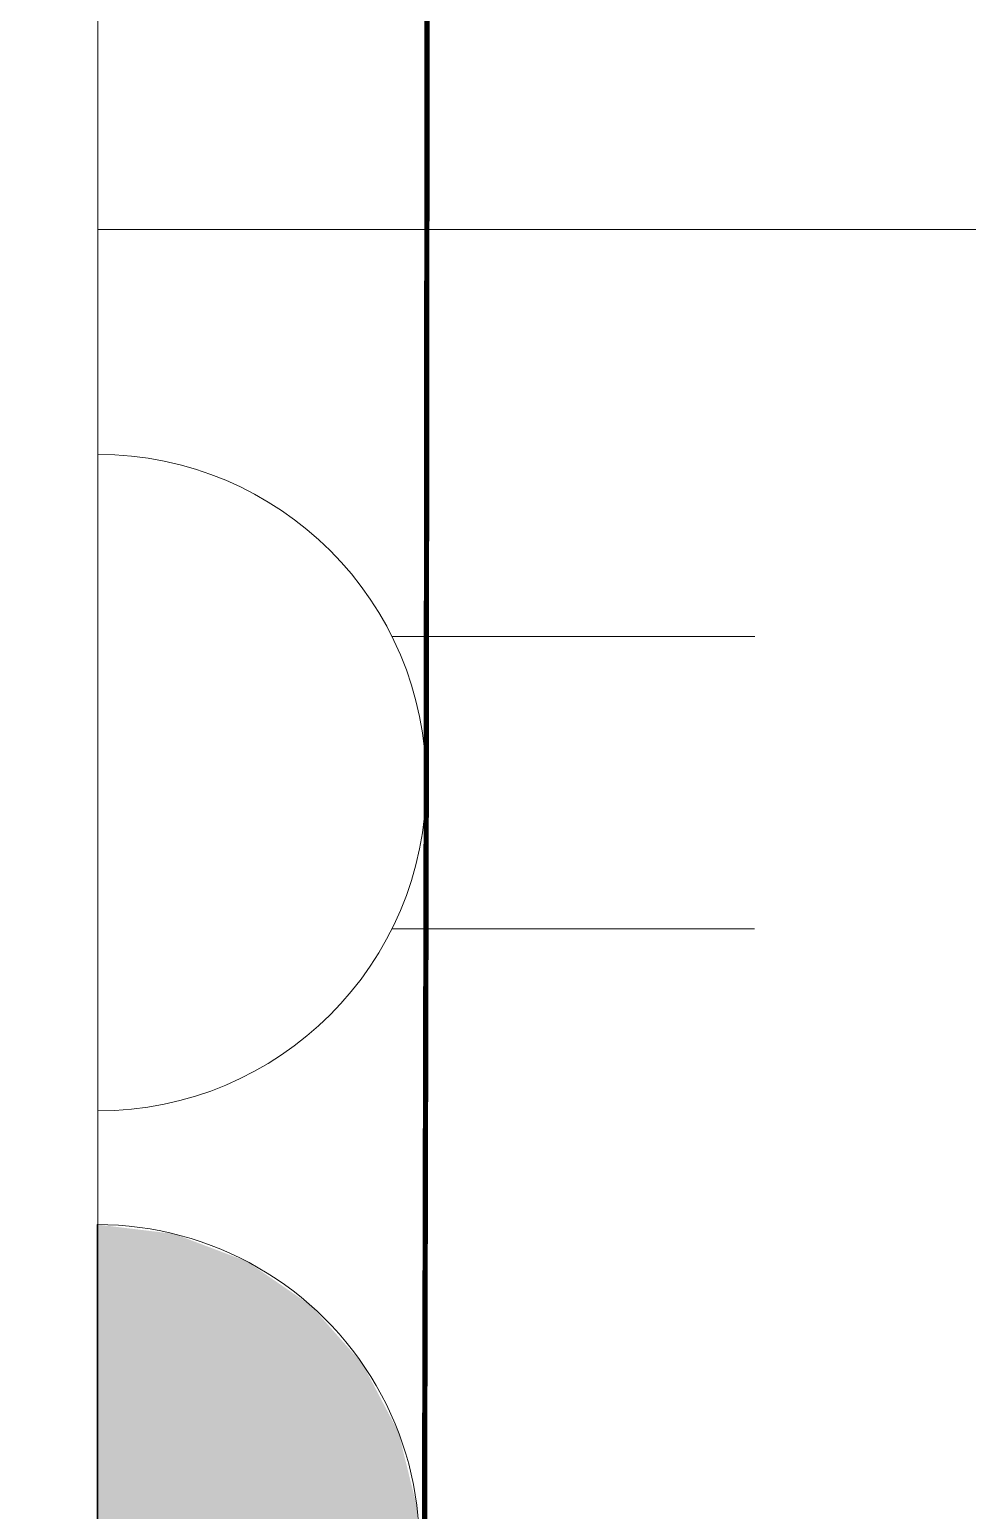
# Model space of a CAD drawing. Header units: metres. Extents: x 75097 to 220695, y -1557923 to -1361206.
# Drawn here: x 167993 to 168527, y -1453922 to -1453079 of the extents above; entities that cross this region are included whole.
import ezdxf

# ---------------------------------------------------------------- set-up
doc = ezdxf.new("R2010")
doc.units = ezdxf.units.M
doc.layers.get('0').update_dxf_attribs({"lineweight": 0})
for name, color, linetype, lineweight in [('A-100 - Copy$0$Medical Equipment and Furniture', 8, 'Continuous', 0), ('A-100 - Copy$0$NEW Wall', 8, 'Continuous', 5), ('A-100 - Copy$0$Walls', 8, 'Continuous', 0)]:
    doc.layers.add(name, color=color, linetype=linetype, lineweight=lineweight)
doc.layers.add('E-POWR', color=7, linetype='Continuous', lineweight=9, true_color=0x4e7e3e)
doc.layers.add('E-PW', color=7, linetype='Continuous', lineweight=9, true_color=0x4e7e3e)

# ---------------------------------------------------------------- blocks, each defined once
blk = doc.blocks.new('GI-041_dwg_E-SKT2-3902840-GI-041')
at = {"layer": 'E-POWR'}
blk.add_line((0.1982, -0.00002), (-0.1982, -0.00002), dxfattribs=at)
at = {"layer": 'E-PW'}
for p, q in [((-0.08788, 0.17652), (-0.08788, 0.39435)), ((0.08779, 0.17657), (0.08779, 0.3944)), ((-0.14657, -0.00004), (0.14657, -0.00004))]:
    blk.add_line(p, q, dxfattribs=at)
blk.add_arc((0, 0), 0.19719, 0.0142, 180.0142, dxfattribs=at)
blk = doc.blocks.new('GI-041_dwg_UPS-E-SKT1-3902843-GI-041')
at = {"layer": 'E-POWR'}
blk.add_hatch(color=256, dxfattribs=at).paths.add_polyline_path([(-0.19872, -0.00047), (0.19872, -0.00047), (0.19295, 0.04709), (0.17596, 0.09188), (0.14875, 0.13131), (0.11289, 0.16308), (0.07047, 0.18534), (0.02395, 0.19681), (-0.02395, 0.19681), (-0.07047, 0.18534), (-0.11289, 0.16308), (-0.14875, 0.13131), (-0.17596, 0.09188), (-0.19295, 0.04709)], flags=0)
for p, q in [((0, 0.19825), (0, 0.397)), ((-0.19872, -0.00047), (0.19872, -0.00047)), ((-0.14732, -0.00047), (0.14732, -0.00047))]:
    blk.add_line(p, q, dxfattribs=at)
blk.add_arc((0, -0.00047), 0.19872, 360, 180, dxfattribs=at)
blk = doc.blocks.new('*X118')
for p, q in [((13, 1), (13, 1)), ((13, 1), (13, 1)), ((13, 1), (13, 1)), ((13, 1), (13, 1)), ((13, 1), (13, 1)), ((13, 1), (13, 1)), ((13, 1), (13, 1)), ((13, 1), (13, 1)), ((13, 1), (13, 1)), ((13, 1), (13, 1)), ((13, 1), (13, 1)), ((13, 1), (13, 1)), ((13, 1), (13, 1)), ((13, 1), (13, 1)), ((13, 1), (13, 1)), ((13, 1), (14, 1)), ((13, 1), (14, 1)), ((13, 1), (14, 1)), ((13, 1), (13, 1)), ((13, 1), (13, 1)), ((13, 1), (13, 1)), ((13, 1), (13, 1)), ((13, 1), (13, 1)), ((13, 1), (13, 1)), ((13, 1), (13, 1)), ((13, 1), (13, 1)), ((13, 1), (13, 1)), ((13, 1), (13, 1)), ((13, 1), (13, 1)), ((13, 1), (13, 1)), ((13, 1), (13, 1)), ((13, 1), (13, 1)), ((13, 1), (13, 1)), ((13, 1), (13, 1)), ((13, 1), (13, 1)), ((13, 1), (13, 1)), ((13, 1), (13, 1)), ((13, 1), (13, 1)), ((13, 1), (13, 1)), ((13, 1), (13, 1)), ((13, 1), (13, 1)), ((13, 1), (13, 1)), ((13, 1), (13, 1)), ((13, 1), (13, 1)), ((13, 1), (13, 1)), ((13, 1), (13, 1)), ((13, 1), (13, 1)), ((13, 1), (13, 1)), ((13, 1), (13, 1)), ((13, 1), (13, 1)), ((13, 1), (13, 1)), ((13, 1), (13, 1)), ((13, 1), (13, 1)), ((13, 1), (13, 1)), ((13, 1), (13, 1)), ((13, 1), (13, 1)), ((13, 1), (13, 1)), ((13, 1), (13, 1)), ((13, 1), (13, 1)), ((13, 1), (13, 1)), ((13, 1), (13, 1)), ((13, 1), (13, 1)), ((13, 1), (13, 1)), ((13, 1), (13, 1)), ((13, 1), (13, 1)), ((13, 1), (13, 1)), ((13, 1), (13, 1)), ((13, 1), (13, 1)), ((13, 1), (13, 1)), ((13, 1), (13, 1)), ((13, 1), (13, 1)), ((13, 1), (13, 1)), ((13, 1), (13, 1)), ((13, 1), (13, 1)), ((13, 1), (13, 1)), ((13, 1), (13, 1)), ((13, 1), (13, 1)), ((13, 1), (13, 1)), ((13, 1), (13, 1)), ((13, 1), (13, 1)), ((13, 1), (13, 1)), ((13, 1), (13, 1)), ((13, 1), (13, 1)), ((13, 1), (13, 1)), ((13, 1), (13, 1)), ((13, 1), (13, 1)), ((13, 1), (13, 1)), ((13, 1), (13, 1)), ((13, 1), (13, 1)), ((13, 1), (13, 1)), ((13, 1), (13, 1)), ((13, 1), (13, 1)), ((13, 1), (13, 1)), ((13, 1), (13, 1)), ((13, 1), (13, 1)), ((13, 1), (13, 1)), ((13, 1), (13, 1)), ((13, 1), (13, 1)), ((13, 1), (13, 1)), ((13, 1), (13, 1)), ((13, 1), (13, 1)), ((13, 1), (13, 1)), ((13, 1), (13, 1)), ((13, 1), (13, 1)), ((13, 1), (13, 1)), ((13, 1), (13, 1)), ((13, 1), (13, 1)), ((13, 1), (13, 1)), ((13, 1), (13, 1)), ((13, 1), (13, 1)), ((13, 1), (13, 1)), ((13, 1), (13, 1)), ((13, 1), (13, 1)), ((13, 1), (13, 1)), ((13, 1), (13, 1)), ((13, 1), (13, 1)), ((13, 1), (13, 1)), ((13, 1), (13, 1)), ((13, 1), (13, 1)), ((13, 1), (13, 1)), ((13, 1), (13, 1)), ((13, 1), (13, 1)), ((13, 1), (13, 1)), ((13, 1), (14, 1)), ((13, 0), (13, 0)), ((13, 0), (13, 0)), ((13, 0), (13, 0)), ((13, 0), (13, 0)), ((13, 0), (13, 0)), ((13, 0), (13, 0)), ((13, 0), (13, 0)), ((13, 0), (13, 0)), ((13, 0), (13, 0)), ((13, 0), (13, 0)), ((13, 0), (13, 0)), ((13, 0), (13, 0)), ((13, 0), (13, 0)), ((13, 0), (13, 0)), ((13, 0), (13, 0)), ((13, 0), (13, 0)), ((13, 0), (13, 0)), ((13, 0), (13, 0)), ((13, 0), (13, 0)), ((13, 0), (13, 0)), ((13, 0), (13, 0)), ((13, 0), (13, 0)), ((13, 0), (13, 0)), ((13, 0), (13, 0)), ((13, 0), (13, 0)), ((13, 0), (13, 0)), ((13, 0), (13, 0)), ((13, 0), (13, 0)), ((13, 0), (13, 0)), ((13, 0), (13, 0)), ((13, 0), (13, 0)), ((13, 0), (13, 0)), ((13, 0), (13, 0)), ((13, 0), (13, 0)), ((13, 0), (13, 0)), ((13, 0), (13, 0)), ((13, 0), (13, 0)), ((13, 0), (13, 0)), ((13, 0), (13, 0)), ((13, 0), (13, 0)), ((13, 0), (13, 0)), ((13, 0), (13, 0)), ((13, 0), (13, 0)), ((13, 0), (13, 0)), ((13, 0), (13, 0)), ((13, 0), (13, 0)), ((13, 0), (13, 0)), ((13, 0), (13, 0)), ((13, 0), (14, 0)), ((13, 0), (14, 0)), ((13, 0), (13, 0)), ((13, 0), (14, 0)), ((14, 1), (14, 1)), ((14, 1), (14, 1)), ((14, 1), (14, 1)), ((14, 1), (14, 1)), ((14, 1), (14, 1)), ((14, 1), (14, 1)), ((14, 1), (14, 1)), ((14, 1), (14, 1)), ((14, 1), (14, 1)), ((14, 1), (14, 1)), ((14, 1), (14, 1)), ((14, 1), (14, 1)), ((14, 1), (14, 1)), ((14, 1), (14, 1)), ((14, 1), (14, 1)), ((14, 1), (14, 1)), ((14, 1), (14, 1)), ((14, 1), (14, 1)), ((14, 1), (14, 1)), ((14, 1), (14, 1)), ((14, 1), (14, 1)), ((14, 1), (14, 1)), ((14, 1), (14, 1)), ((14, 1), (14, 1)), ((14, 1), (14, 1)), ((14, 1), (14, 1)), ((14, 1), (14, 1)), ((14, 1), (14, 1)), ((14, 1), (14, 1)), ((14, 1), (14, 1)), ((14, 1), (14, 1)), ((14, 1), (14, 1)), ((14, 1), (14, 1)), ((14, 1), (14, 1)), ((14, 1), (14, 1)), ((14, 1), (14, 1)), ((14, 1), (14, 1)), ((14, 1), (14, 1)), ((14, 1), (14, 1)), ((14, 1), (14, 1)), ((14, 1), (14, 1)), ((14, 1), (14, 1)), ((14, 1), (14, 1)), ((14, 1), (14, 1)), ((14, 1), (14, 1)), ((14, 1), (14, 1)), ((14, 1), (14, 1)), ((14, 1), (14, 1)), ((14, 1), (14, 1)), ((14, 1), (14, 1)), ((14, 1), (14, 1)), ((14, 1), (14, 1)), ((14, 1), (14, 1)), ((14, 1), (14, 1)), ((14, 1), (14, 1)), ((14, 1), (14, 1)), ((14, 1), (14, 1)), ((14, 1), (14, 1)), ((14, 1), (14, 1)), ((14, 1), (14, 1)), ((14, 1), (14, 1)), ((14, 1), (14, 1)), ((14, 1), (14, 1)), ((14, 1), (14, 1)), ((14, 1), (14, 1)), ((14, 1), (14, 1)), ((14, 1), (14, 1)), ((14, 1), (14, 1)), ((14, 1), (14, 1)), ((14, 1), (14, 1)), ((14, 1), (14, 1)), ((14, 1), (14, 1)), ((14, 1), (14, 1)), ((14, 1), (14, 1)), ((14, 1), (14, 1)), ((14, 1), (14, 1)), ((14, 1), (14, 1)), ((14, 1), (14, 1)), ((14, 1), (14, 1)), ((14, 1), (14, 1)), ((14, 1), (14, 1)), ((14, 1), (14, 1)), ((14, 1), (14, 1)), ((14, 1), (14, 1)), ((14, 1), (14, 1)), ((14, 1), (14, 1)), ((14, 1), (14, 1)), ((14, 1), (14, 1)), ((14, 1), (14, 1)), ((14, 1), (14, 1)), ((14, 1), (14, 1)), ((14, 1), (14, 1)), ((14, 1), (14, 1)), ((14, 1), (14, 1)), ((14, 0), (14, 0)), ((14, 0), (14, 0)), ((14, 0), (14, 0)), ((14, 0), (14, 0)), ((14, 0), (14, 0)), ((14, 0), (14, 0)), ((14, 0), (14, 0)), ((14, 0), (14, 0)), ((14, 0), (14, 0)), ((14, 0), (14, 0)), ((14, 0), (14, 0)), ((14, 0), (14, 0)), ((14, 0), (14, 0)), ((14, 0), (14, 0)), ((14, 0), (14, 0)), ((14, 0), (14, 0)), ((14, 0), (14, 0)), ((14, 0), (14, 0)), ((14, 0), (14, 0)), ((14, 0), (14, 0)), ((14, 0), (14, 0)), ((14, 0), (14, 0)), ((14, 0), (14, 0)), ((14, 0), (14, 0)), ((14, 0), (14, 0)), ((14, 0), (14, 0)), ((14, 0), (14, 0)), ((14, 0), (14, 0)), ((14, 0), (14, 0)), ((14, 0), (14, 0)), ((14, 0), (14, 0)), ((14, 0), (14, 0)), ((14, 0), (14, 0)), ((14, 0), (14, 0)), ((14, 0), (14, 0)), ((14, 0), (14, 0)), ((14, 0), (14, 0)), ((14, 0), (14, 0)), ((14, 0), (14, 0)), ((14, 0), (14, 0)), ((14, 0), (14, 0)), ((14, 0), (14, 0)), ((14, 0), (14, 0)), ((14, 0), (14, 0)), ((14, 0), (14, 0)), ((14, 0), (14, 0)), ((14, 0), (14, 0)), ((14, 0), (14, 0)), ((13, 0), (13, 0)), ((13, 0), (14, 0)), ((13, 0), (13, 0)), ((13, 0), (14, 0)), ((13, 0), (13, 0)), ((13, 0), (14, 0)), ((13, 0), (13, 0)), ((13, 0), (13, 0)), ((13, 0), (13, 0)), ((13, 0), (13, 0)), ((13, 0), (14, 0)), ((13, 0), (13, 0)), ((13, 0), (14, 0)), ((13, 0), (13, 0)), ((13, 0), (14, 0)), ((13, 0), (13, 0)), ((13, 0), (14, 0)), ((13, 0), (13, 0)), ((13, 0), (14, 0)), ((13, 0), (13, 0)), ((13, 0), (14, 0)), ((13, 0), (13, 0)), ((13, 0), (14, 0)), ((13, 0), (13, 0)), ((13, 0), (13, 0)), ((13, 0), (13, 0)), ((13, 0), (14, 0)), ((13, 0), (13, 0)), ((13, 0), (14, 0)), ((13, 0), (13, 0)), ((13, 0), (14, 0)), ((13, 0), (13, 0)), ((13, 0), (14, 0)), ((13, 0), (13, 0)), ((13, 0), (13, 0)), ((13, 0), (13, 0)), ((13, 0), (13, 0)), ((13, 0), (13, 0)), ((13, 0), (13, 0)), ((13, 0), (13, 0)), ((13, 0), (13, 0)), ((13, 0), (13, 0)), ((13, 0), (13, 0)), ((13, 0), (13, 0)), ((13, 0), (13, 0)), ((13, 0), (13, 0)), ((13, 0), (13, 0)), ((13, 0), (13, 0)), ((13, 0), (13, 0)), ((13, 0), (13, 0)), ((13, 0), (13, 0)), ((13, 0), (13, 0)), ((13, 0), (13, 0)), ((13, 0), (13, 0)), ((13, 0), (13, 0)), ((13, 0), (13, 0)), ((13, 0), (13, 0)), ((13, 0), (13, 0)), ((13, 0), (13, 0)), ((13, 0), (13, 0)), ((13, 0), (13, 0)), ((13, 0), (13, 0)), ((13, 0), (13, 0)), ((13, 0), (13, 0)), ((13, -1), (13, -1)), ((13, -1), (13, -1)), ((13, -1), (13, -1)), ((13, -1), (13, -1)), ((13, -1), (13, -1)), ((13, -1), (14, -1)), ((13, -1), (13, -1)), ((14, 0), (14, 0)), ((14, 0), (14, 0)), ((14, 0), (14, 0)), ((14, 0), (14, 0)), ((14, 0), (14, 0)), ((14, 0), (14, 0)), ((14, 0), (14, 0)), ((14, 0), (14, 0)), ((14, 0), (14, 0)), ((14, 0), (14, 0)), ((14, 0), (14, 0)), ((14, 0), (14, 0)), ((14, 0), (14, 0)), ((14, 0), (14, 0)), ((14, 0), (14, 0)), ((13, 0), (14, 0)), ((14, 0), (14, 0)), ((14, 0), (14, 0)), ((14, 0), (14, 0)), ((14, 0), (14, 0)), ((14, 0), (14, 0)), ((14, 0), (14, 0)), ((14, 0), (14, 0)), ((14, 0), (14, 0)), ((14, 0), (14, 0)), ((14, 0), (14, 0)), ((14, 0), (14, 0)), ((14, 0), (14, 0)), ((14, 0), (14, 0)), ((14, 0), (14, 0)), ((14, 0), (14, 0)), ((14, 0), (14, 0)), ((14, 0), (14, 0)), ((14, 0), (14, 0)), ((14, 0), (14, 0)), ((14, 0), (14, 0)), ((14, 0), (14, 0)), ((14, 0), (14, 0)), ((14, 0), (14, 0)), ((14, 0), (14, 0)), ((14, 0), (14, 0)), ((14, 0), (14, 0)), ((14, 0), (14, 0)), ((14, 0), (14, 0)), ((14, 0), (14, 0)), ((14, 0), (14, 0)), ((14, 0), (14, 0)), ((14, 0), (14, 0)), ((14, 0), (14, 0)), ((14, 0), (14, 0)), ((14, -1), (14, -1)), ((14, -1), (14, -1)), ((14, -1), (14, -1)), ((14, -1), (14, -1)), ((14, -1), (14, -1))]:
    blk.add_line(p, q)
blk = doc.blocks.new('*X117')
for p, q in [((5, 3), (5, 3)), ((5, 3), (5, 3)), ((5, 3), (5, 3)), ((5, 3), (5, 3)), ((5, 3), (5, 3)), ((5, 3), (5, 3)), ((5, 3), (5, 3)), ((5, 3), (5, 3)), ((5, 3), (5, 3)), ((5, 3), (5, 3)), ((5, 3), (5, 3)), ((5, 3), (5, 3)), ((5, 3), (5, 3)), ((5, 3), (5, 3)), ((5, 3), (5, 3)), ((5, 3), (5, 3)), ((5, 3), (5, 3)), ((5, 3), (5, 3)), ((5, 3), (5, 3)), ((5, 3), (5, 3)), ((5, 3), (5, 3)), ((5, 3), (5, 3)), ((5, 3), (5, 3)), ((5, 3), (5, 3)), ((5, 3), (5, 3)), ((5, 3), (5, 3)), ((5, 3), (5, 3)), ((5, 3), (5, 3)), ((5, 3), (5, 3)), ((5, 3), (5, 3)), ((5, 3), (5, 3)), ((5, 3), (5, 3)), ((5, 3), (5, 3)), ((5, 3), (5, 3)), ((5, 3), (5, 3)), ((5, 3), (5, 3)), ((5, 3), (5, 3)), ((5, 3), (5, 3)), ((5, 3), (5, 3)), ((5, 3), (5, 3)), ((5, 3), (5, 3)), ((5, 3), (5, 3)), ((5, 3), (5, 3)), ((5, 3), (5, 3)), ((5, 3), (5, 3)), ((5, 3), (5, 3)), ((5, 3), (5, 3)), ((5, 3), (5, 3)), ((5, 3), (5, 3)), ((5, 3), (5, 3)), ((5, 3), (5, 3)), ((5, 3), (5, 3)), ((5, 3), (5, 3)), ((5, 3), (5, 3)), ((5, 3), (5, 3)), ((5, 3), (5, 3)), ((5, 3), (5, 3)), ((5, 3), (5, 3)), ((5, 3), (5, 3)), ((5, 3), (5, 3)), ((5, 3), (5, 3)), ((5, 3), (5, 3)), ((5, 3), (5, 3)), ((5, 3), (5, 3)), ((5, 3), (5, 3)), ((5, 3), (5, 3)), ((6, 3), (5, 3)), ((5, 3), (5, 3)), ((6, 3), (5, 3)), ((5, 3), (5, 3)), ((6, 3), (5, 3)), ((5, 3), (5, 3)), ((6, 3), (5, 3)), ((5, 3), (5, 3)), ((5, 3), (5, 3)), ((5, 3), (5, 3)), ((5, 3), (5, 3)), ((5, 3), (5, 3)), ((5, 3), (5, 3)), ((5, 3), (5, 3)), ((5, 3), (5, 3)), ((5, 3), (5, 3)), ((5, 3), (5, 3)), ((5, 3), (5, 3)), ((5, 3), (5, 3)), ((5, 3), (5, 3)), ((5, 3), (5, 3)), ((5, 3), (5, 3)), ((5, 3), (5, 3)), ((5, 3), (5, 3)), ((5, 3), (5, 3)), ((5, 3), (5, 3)), ((5, 3), (5, 3)), ((5, 3), (5, 3)), ((5, 3), (5, 3)), ((5, 3), (5, 3)), ((6, 3), (6, 3)), ((6, 3), (6, 3)), ((6, 3), (6, 3)), ((6, 3), (6, 3)), ((6, 3), (6, 3)), ((6, 3), (6, 3)), ((6, 3), (6, 3)), ((6, 3), (6, 3)), ((6, 3), (6, 3)), ((6, 3), (6, 3)), ((6, 3), (6, 3)), ((6, 3), (6, 3)), ((6, 3), (6, 3)), ((6, 3), (6, 3)), ((6, 3), (6, 3)), ((6, 3), (6, 3)), ((6, 3), (6, 3)), ((6, 3), (6, 3)), ((6, 3), (6, 3)), ((6, 3), (6, 3)), ((6, 3), (6, 3)), ((6, 3), (6, 3)), ((6, 3), (6, 3)), ((6, 3), (6, 3)), ((6, 3), (6, 3)), ((6, 3), (6, 3)), ((6, 3), (6, 3)), ((6, 3), (6, 3)), ((6, 3), (6, 3)), ((6, 3), (6, 3)), ((6, 3), (6, 3)), ((6, 3), (6, 3)), ((6, 3), (6, 3)), ((6, 3), (6, 3)), ((6, 3), (6, 3)), ((6, 3), (6, 3)), ((6, 3), (6, 3)), ((6, 3), (6, 3)), ((6, 3), (6, 3)), ((6, 3), (6, 3)), ((6, 3), (6, 3)), ((6, 3), (6, 3)), ((6, 3), (6, 3)), ((6, 3), (6, 3)), ((6, 3), (6, 3)), ((6, 3), (6, 3)), ((6, 3), (6, 3)), ((6, 3), (6, 3)), ((6, 3), (6, 3)), ((6, 3), (6, 3)), ((6, 3), (6, 3)), ((6, 3), (6, 3)), ((6, 3), (6, 3)), ((6, 3), (6, 3)), ((6, 3), (6, 3)), ((6, 3), (6, 3)), ((6, 3), (6, 3)), ((6, 3), (6, 3)), ((6, 3), (6, 3)), ((6, 3), (6, 3)), ((6, 3), (6, 3)), ((6, 3), (6, 3)), ((6, 3), (6, 3)), ((6, 3), (6, 3)), ((6, 3), (6, 3)), ((6, 3), (6, 3)), ((6, 3), (6, 3)), ((6, 3), (6, 3)), ((6, 3), (6, 3)), ((6, 3), (6, 3)), ((6, 3), (6, 3)), ((6, 3), (6, 3)), ((6, 3), (6, 3)), ((6, 3), (6, 3)), ((6, 3), (6, 3)), ((6, 3), (6, 3)), ((6, 3), (6, 3)), ((6, 3), (6, 3)), ((6, 3), (6, 3)), ((6, 3), (6, 3)), ((6, 3), (6, 3)), ((6, 3), (6, 3)), ((6, 3), (6, 3)), ((6, 3), (6, 3)), ((6, 3), (6, 3)), ((6, 3), (6, 3)), ((6, 3), (6, 3)), ((6, 3), (6, 3)), ((6, 3), (6, 3)), ((6, 3), (6, 3)), ((6, 3), (6, 3)), ((6, 3), (6, 3)), ((6, 3), (6, 3)), ((6, 3), (6, 3)), ((6, 3), (6, 3)), ((6, 3), (6, 3)), ((6, 3), (6, 3)), ((6, 3), (6, 3)), ((6, 3), (6, 3)), ((6, 3), (6, 3)), ((6, 3), (6, 3)), ((6, 3), (6, 3)), ((6, 3), (6, 3)), ((6, 3), (6, 3)), ((6, 3), (6, 3)), ((6, 3), (6, 3)), ((6, 3), (6, 3)), ((6, 3), (6, 3)), ((6, 3), (6, 3)), ((6, 3), (6, 3)), ((6, 3), (6, 3)), ((6, 3), (6, 3)), ((6, 3), (6, 3)), ((6, 3), (6, 3)), ((6, 3), (6, 3)), ((6, 3), (6, 3)), ((6, 3), (6, 3)), ((6, 3), (6, 3)), ((6, 3), (6, 3)), ((6, 3), (6, 3)), ((6, 3), (6, 3)), ((6, 3), (6, 3)), ((6, 3), (6, 3)), ((6, 3), (6, 3)), ((6, 3), (6, 3)), ((6, 3), (6, 3)), ((6, 3), (6, 3)), ((6, 3), (6, 3)), ((6, 3), (6, 3)), ((6, 3), (6, 3)), ((6, 3), (6, 3)), ((6, 3), (6, 3)), ((6, 3), (6, 3)), ((6, 3), (6, 3)), ((6, 3), (6, 3)), ((6, 3), (6, 3)), ((6, 3), (6, 3)), ((6, 3), (6, 3)), ((6, 3), (6, 3)), ((6, 3), (6, 3)), ((6, 3), (6, 3)), ((6, 3), (6, 3)), ((6, 3), (6, 3)), ((6, 3), (6, 3)), ((6, 3), (6, 3)), ((6, 3), (6, 3)), ((6, 3), (6, 3)), ((6, 3), (6, 3)), ((6, 3), (6, 3)), ((6, 3), (6, 3)), ((6, 3), (6, 3)), ((6, 3), (6, 3)), ((6, 3), (6, 3)), ((6, 3), (6, 3)), ((6, 3), (6, 3)), ((6, 3), (6, 3)), ((6, 3), (6, 3)), ((6, 3), (6, 3)), ((6, 3), (6, 3)), ((6, 3), (6, 3)), ((6, 3), (6, 3)), ((6, 3), (6, 3)), ((6, 3), (6, 3)), ((6, 3), (6, 3)), ((6, 3), (6, 3)), ((6, 3), (6, 3)), ((6, 3), (6, 3)), ((6, 3), (6, 3)), ((6, 3), (6, 3)), ((6, 3), (6, 3)), ((6, 3), (6, 3)), ((6, 3), (6, 3)), ((6, 3), (6, 3)), ((6, 3), (6, 3)), ((6, 3), (6, 3)), ((6, 3), (6, 3)), ((6, 3), (6, 3)), ((6, 3), (6, 3)), ((6, 3), (6, 3)), ((6, 3), (6, 3)), ((6, 3), (6, 3)), ((6, 3), (6, 3)), ((6, 3), (6, 3)), ((6, 3), (6, 3)), ((6, 3), (6, 3)), ((6, 3), (6, 3)), ((6, 3), (6, 3)), ((6, 3), (6, 3)), ((6, 3), (6, 3)), ((6, 3), (6, 3)), ((6, 3), (6, 3)), ((6, 3), (6, 3)), ((6, 3), (6, 3)), ((6, 3), (6, 3)), ((6, 3), (6, 3)), ((6, 3), (6, 3)), ((6, 3), (6, 3)), ((6, 3), (6, 3)), ((6, 3), (6, 3)), ((6, 3), (6, 3)), ((6, 3), (6, 3)), ((6, 3), (6, 3)), ((6, 3), (6, 3)), ((6, 3), (6, 3)), ((6, 3), (5, 3)), ((6, 3), (5, 3)), ((6, 3), (5, 3)), ((6, 3), (5, 3)), ((6, 3), (5, 3)), ((6, 3), (6, 3)), ((6, 3), (6, 3)), ((6, 3), (6, 3)), ((6, 3), (6, 3)), ((6, 3), (6, 3)), ((6, 3), (6, 3)), ((6, 3), (6, 3)), ((6, 3), (6, 3)), ((6, 3), (6, 3)), ((6, 3), (6, 3)), ((6, 3), (6, 3)), ((6, 3), (6, 3)), ((6, 3), (6, 3)), ((6, 3), (6, 3)), ((6, 3), (6, 3)), ((6, 3), (6, 3)), ((6, 3), (6, 3)), ((6, 3), (6, 3)), ((6, 3), (6, 3)), ((6, 3), (6, 3)), ((6, 3), (6, 3)), ((6, 3), (6, 3)), ((6, 3), (6, 3)), ((6, 3), (6, 3)), ((6, 3), (6, 3)), ((6, 3), (6, 3)), ((6, 3), (6, 3)), ((6, 3), (6, 3)), ((6, 3), (6, 3)), ((6, 3), (6, 3)), ((6, 3), (6, 3)), ((6, 3), (6, 3)), ((6, 3), (6, 3)), ((6, 3), (6, 3)), ((6, 3), (6, 3)), ((6, 3), (6, 3)), ((6, 3), (6, 3)), ((6, 3), (6, 3)), ((6, 3), (6, 3)), ((6, 3), (6, 3)), ((6, 3), (6, 3)), ((6, 3), (6, 3)), ((6, 3), (6, 3)), ((6, 3), (6, 3)), ((6, 3), (6, 3)), ((6, 3), (6, 3)), ((6, 3), (6, 3)), ((6, 3), (6, 3)), ((6, 3), (6, 3)), ((6, 3), (6, 3)), ((6, 3), (6, 3)), ((6, 3), (6, 3)), ((6, 3), (6, 3)), ((6, 3), (6, 3)), ((6, 3), (6, 3)), ((6, 3), (6, 3)), ((6, 3), (6, 3)), ((6, 3), (6, 3)), ((6, 3), (6, 3)), ((6, 3), (6, 3)), ((6, 3), (6, 3)), ((6, 3), (6, 3)), ((6, 3), (6, 3)), ((6, 3), (6, 3)), ((6, 3), (6, 3)), ((6, 3), (6, 3)), ((6, 3), (6, 3)), ((6, 3), (6, 3)), ((6, 3), (6, 3)), ((6, 3), (6, 3)), ((6, 3), (6, 3)), ((6, 3), (6, 3)), ((6, 3), (6, 3)), ((6, 3), (6, 3)), ((6, 3), (6, 3)), ((6, 3), (6, 3)), ((6, 3), (6, 3)), ((6, 3), (6, 3)), ((6, 3), (6, 3)), ((6, 3), (6, 3)), ((6, 3), (6, 3)), ((6, 3), (6, 3)), ((6, 3), (6, 3)), ((6, 3), (6, 3)), ((6, 3), (6, 3)), ((6, 3), (6, 3)), ((6, 3), (6, 3)), ((6, 3), (6, 3)), ((6, 3), (6, 3)), ((6, 3), (6, 3)), ((6, 3), (6, 3)), ((6, 3), (6, 3)), ((6, 3), (6, 3)), ((6, 3), (6, 3)), ((6, 3), (6, 3)), ((6, 3), (6, 3)), ((6, 3), (6, 3)), ((6, 3), (6, 3)), ((6, 3), (6, 3)), ((6, 3), (6, 3)), ((6, 3), (6, 3)), ((6, 3), (6, 3)), ((6, 3), (6, 3)), ((6, 3), (6, 3)), ((6, 3), (6, 3)), ((6, 3), (6, 3)), ((6, 3), (6, 3)), ((6, 3), (6, 3)), ((6, 3), (6, 3)), ((6, 3), (6, 3)), ((6, 3), (6, 3)), ((6, 3), (6, 3)), ((6, 3), (6, 3)), ((6, 3), (6, 3)), ((6, 3), (6, 3)), ((6, 3), (6, 3)), ((6, 3), (6, 3)), ((6, 3), (6, 3)), ((6, 3), (6, 3)), ((6, 3), (6, 3)), ((6, 3), (6, 3)), ((6, 3), (6, 3)), ((6, 3), (6, 3)), ((6, 3), (6, 3)), ((6, 3), (6, 3)), ((6, 3), (6, 3)), ((6, 3), (6, 3)), ((6, 3), (6, 3)), ((6, 3), (6, 3)), ((6, 3), (6, 3)), ((6, 3), (6, 3)), ((6, 3), (6, 3)), ((6, 3), (6, 3)), ((6, 3), (6, 3)), ((6, 3), (6, 3)), ((6, 3), (6, 3)), ((6, 3), (6, 3)), ((6, 3), (6, 3)), ((6, 3), (6, 3)), ((6, 3), (6, 3)), ((6, 3), (6, 3)), ((6, 3), (6, 3)), ((6, 3), (6, 3)), ((6, 3), (6, 3)), ((6, 3), (6, 3)), ((6, 3), (6, 3)), ((6, 3), (6, 3)), ((6, 3), (6, 3)), ((6, 3), (6, 3)), ((6, 3), (6, 3)), ((6, 3), (6, 3)), ((6, 3), (6, 3)), ((6, 3), (6, 3)), ((6, 3), (6, 3)), ((6, 3), (6, 3)), ((6, 3), (6, 3)), ((6, 3), (6, 3)), ((6, 3), (6, 3)), ((6, 3), (6, 3)), ((6, 3), (6, 3)), ((6, 3), (6, 3)), ((6, 3), (6, 3)), ((6, 3), (6, 3)), ((6, 3), (6, 3)), ((6, 3), (6, 3)), ((6, 3), (6, 3)), ((6, 3), (6, 3)), ((6, 3), (6, 3)), ((6, 3), (6, 3)), ((6, 3), (6, 3)), ((6, 3), (6, 3)), ((6, 3), (6, 3)), ((6, 3), (6, 3)), ((6, 3), (6, 3)), ((6, 3), (6, 3)), ((6, 3), (6, 3)), ((6, 3), (6, 3)), ((6, 3), (6, 3)), ((6, 3), (6, 3)), ((6, 3), (6, 3)), ((6, 3), (6, 3)), ((6, 3), (6, 3)), ((6, 3), (6, 3)), ((6, 3), (6, 3)), ((6, 3), (6, 3)), ((6, 3), (6, 3)), ((6, 3), (6, 3)), ((6, 3), (6, 3)), ((6, 3), (6, 3)), ((6, 3), (6, 3)), ((6, 3), (6, 3)), ((6, 3), (6, 3)), ((6, 3), (6, 3)), ((6, 3), (6, 3)), ((6, 3), (6, 3)), ((6, 3), (6, 3)), ((6, 3), (6, 3)), ((6, 3), (6, 3)), ((6, 3), (6, 3)), ((6, 3), (6, 3)), ((6, 3), (6, 3)), ((6, 3), (6, 3)), ((6, 3), (6, 3)), ((6, 3), (6, 3)), ((6, 3), (6, 3)), ((6, 3), (6, 3)), ((6, 3), (6, 3)), ((6, 3), (6, 3)), ((6, 3), (6, 3)), ((6, 3), (6, 3)), ((6, 3), (6, 3)), ((6, 3), (6, 3)), ((6, 3), (6, 3)), ((6, 3), (6, 3)), ((6, 3), (6, 3)), ((6, 3), (6, 3)), ((6, 3), (6, 3)), ((6, 3), (6, 3)), ((6, 3), (6, 3)), ((6, 3), (6, 3)), ((6, 3), (6, 3)), ((6, 3), (6, 3)), ((6, 3), (6, 3)), ((6, 3), (6, 3)), ((6, 3), (6, 3)), ((6, 3), (6, 3)), ((6, 3), (6, 3)), ((6, 3), (6, 3)), ((6, 3), (6, 3)), ((6, 3), (6, 3)), ((6, 3), (6, 3)), ((6, 3), (6, 3)), ((6, 3), (6, 3)), ((6, 3), (6, 3)), ((6, 3), (6, 3)), ((6, 3), (6, 3)), ((6, 3), (6, 3)), ((6, 3), (6, 3)), ((6, 3), (6, 3)), ((6, 3), (6, 3)), ((6, 3), (6, 3)), ((6, 3), (6, 3)), ((6, 3), (6, 3)), ((6, 3), (6, 3)), ((6, 3), (6, 3)), ((6, 3), (6, 3)), ((6, 3), (6, 3)), ((6, 3), (6, 3)), ((6, 3), (6, 3)), ((6, 3), (6, 3)), ((6, 3), (6, 3)), ((6, 3), (6, 3)), ((6, 3), (6, 3)), ((6, 3), (6, 3)), ((6, 3), (6, 3)), ((6, 3), (6, 3)), ((6, 3), (6, 3)), ((6, 3), (6, 3)), ((6, 3), (6, 3)), ((6, 3), (6, 3)), ((6, 3), (6, 3)), ((6, 3), (6, 3)), ((6, 3), (6, 3)), ((6, 3), (6, 3)), ((6, 3), (6, 3)), ((6, 3), (6, 3)), ((6, 3), (6, 3)), ((6, 3), (6, 3)), ((6, 3), (6, 3)), ((6, 3), (6, 3)), ((6, 3), (6, 3)), ((6, 3), (6, 3)), ((6, 3), (6, 3)), ((6, 3), (6, 3)), ((6, 3), (6, 3)), ((6, 3), (6, 3)), ((6, 3), (6, 3)), ((6, 3), (6, 3)), ((6, 3), (6, 3)), ((6, 3), (6, 3)), ((6, 3), (6, 3)), ((6, 3), (6, 3)), ((6, 3), (6, 3)), ((6, 3), (6, 3)), ((6, 3), (6, 3)), ((6, 3), (6, 3)), ((6, 3), (6, 3)), ((6, 3), (6, 3)), ((6, 3), (6, 3)), ((6, 3), (6, 3)), ((6, 3), (6, 3)), ((6, 3), (6, 3)), ((6, 3), (6, 3)), ((6, 3), (6, 3)), ((6, 3), (6, 3)), ((6, 3), (6, 3)), ((6, 3), (6, 3)), ((6, 3), (6, 3)), ((6, 3), (6, 3)), ((6, 3), (6, 3)), ((6, 3), (6, 3)), ((6, 3), (6, 3)), ((6, 3), (6, 3)), ((6, 3), (6, 3)), ((6, 3), (6, 3)), ((6, 3), (6, 3)), ((6, 3), (6, 3)), ((6, 3), (6, 3)), ((6, 3), (6, 3)), ((6, 3), (6, 3)), ((6, 3), (6, 3)), ((6, 3), (6, 3)), ((6, 3), (6, 3)), ((6, 3), (6, 3)), ((6, 3), (6, 3)), ((6, 3), (6, 3)), ((6, 3), (6, 3))]:
    blk.add_line(p, q)
blk = doc.blocks.new('A-100 - Copy$0$GF21043-P')
for p, q in [((0.8, 0.75), (-0.8, 0.75)), ((0.8, 0), (0.8, 0.75))]:
    blk.add_line(p, q)
for points in [[(0.8, 0.75), (0.8, 0.75), (0.8, 0.75), (0.8, 0.75), (0.8, 0.75), (0.8, 0.75), (0.8, 0.75), (0.8, 0.75), (0.8, 0.75), (0.8, 0.75), (0.8, 0.75), (0.8, 0.75), (0.8, 0.75), (0.8, 0.75), (0.8, 0.75), (0.8, 0.75), (0.8, 0.75), (0.8, 0.75), (0.8, 0.75), (0.8, 0.75), (0.8, 0.75), (0.8, 0.75), (0.8, 0.75), (0.8, 0.75), (0.8, 0.75), (0.8, 0.75), (0.8, 0.75), (0.8, 0.75), (0.8, 0.75), (0.8, 0.75), (0.8, 0.75), (0.8, 0.75), (0.8, 0.75), (0.8, 0.75), (0.8, 0.75), (0.8, 0.75), (0.8, 0.75), (0.8, 0.75), (0.8, 0.75), (0.8, 0.75), (0.8, 0.75), (0.8, 0.75), (0.8, 0.75), (0.8, 0.75), (0.8, 0.75), (0.8, 0.75), (0.8, 0.75), (0.8, 0.75), (0.8, 0.75), (0.8, 0.75), (0.8, 0.75), (0.8, 0.75), (0.8, 0.75), (0.8, 0.75), (0.8, 0.75), (0.8, 0.75), (0.8, 0.75), (0.8, 0.75), (0.8, 0.75), (0.8, 0.75), (0.8, 0.75), (0.8, 0.75), (0.8, 0.75), (0.8, 0.75), (0.8, 0.75), (0.8, 0.75), (0.8, 0.75), (0.8, 0.75), (0.8, 0.75), (0.8, 0.75), (0.8, 0.75), (0.8, 0.75), (0.8, 0.75), (0.8, 0.75), (0.8, 0.75), (0.8, 0.75), (0.8, 0.75), (0.8, 0.75), (0.8, 0.75), (0.8, 0.75), (0.8, 0.75), (0.8, 0.75), (0.8, 0.75), (0.8, 0.75), (0.8, 0.75), (0.8, 0.75), (0.8, 0.75), (0.8, 0.75), (0.8, 0.75), (0.8, 0.75), (0.8, 0.75), (0.8, 0.75), (0.8, 0.75), (0.8, 0.75), (0.8, 0.75), (0.8, 0.75), (0.8, 0.75), (0.8, 0.75), (0.8, 0.75), (0.8, 0.75), (0.8, 0.75), (0.8, 0.75), (0.8, 0.75), (0.8, 0.75), (0.8, 0.75), (0.8, 0.75), (0.8, 0.75), (0.8, 0.75), (0.8, 0.75), (0.8, 0.75), (0.8, 0.75), (0.8, 0.75), (0.8, 0.75), (0.8, 0.75), (0.8, 0.75), (0.8, 0.75), (0.8, 0.75), (0.8, 0.75), (0.8, 0.75), (0.8, 0.75), (0.8, 0.75), (0.8, 0.75), (0.8, 0.75), (0.8, 0.75), (0.8, 0.75), (0.8, 0.75), (0.8, 0.75), (0.8, 0.75), (0.8, 0.75), (0.8, 0.75), (0.8, 0.75), (0.8, 0.75), (0.8, 0.75), (0.8, 0.75), (0.8, 0.75), (0.8, 0.75), (0.8, 0.75), (0.8, 0.75), (0.8, 0.75), (0.8, 0.75), (0.8, 0.75), (0.8, 0.75), (0.8, 0.75), (0.8, 0.75), (0.8, 0.75), (0.8, 0.75), (0.8, 0.75), (0.8, 0.75), (0.8, 0.75), (0.8, 0.75), (0.8, 0.75), (0.8, 0.75), (0.8, 0.75), (0.8, 0.75), (0.8, 0.75), (0.8, 0.75), (0.8, 0.75), (0.8, 0.75), (0.8, 0.75), (0.8, 0.75), (0.8, 0.75), (0.8, 0.75), (0.8, 0.75), (0.8, 0.75), (0.8, 0.75), (0.8, 0.75), (0.8, 0.75), (0.8, 0.75), (0.8, 0.75), (0.8, 0.75), (0.8, 0.75), (0.8, 0.75), (0.8, 0.75), (0.8, 0.75), (0.8, 0.75), (0.8, 0.75), (0.8, 0.75), (0.8, 0.75), (0.8, 0.75), (0.8, 0.75), (0.8, 0.75), (0.8, 0.75), (0.8, 0.75), (0.8, 0.75), (0.8, 0.75), (0.8, 0.75), (0.8, 0.75), (0.8, 0.75), (0.8, 0.75), (0.8, 0.75), (0.8, 0.75), (0.8, 0.75), (0.8, 0.75), (0.8, 0.75), (0.8, 0.75), (0.8, 0.75), (0.8, 0.75), (0.8, 0.75), (0.8, 0.75), (0.8, 0.75), (0.8, 0.75), (0.8, 0.75), (0.8, 0.75), (0.8, 0.75), (0.8, 0.75), (0.8, 0.75), (0.8, 0.75), (0.8, 0.75), (0.8, 0.75), (0.8, 0.75), (0.8, 0.75), (0.8, 0.75), (0.8, 0.75), (0.8, 0.75), (0.8, 0.75), (0.8, 0.75), (0.8, 0.75), (0.8, 0.75), (0.8, 0.75), (0.8, 0.75), (0.8, 0.75), (0.8, 0.75), (0.8, 0.75), (0.8, 0.75), (0.8, 0.75), (0.8, 0.75), (0.8, 0.75), (0.8, 0.75), (0.8, 0.75), (0.8, 0.75), (0.8, 0.75), (0.8, 0.75), (0.8, 0.75), (0.8, 0.75), (0.8, 0.75), (0.8, 0.75), (0.8, 0.75), (0.8, 0.75), (0.8, 0.75), (0.8, 0.75), (0.8, 0.75), (0.8, 0.75), (0.8, 0.75), (0.8, 0.75), (0.8, 0.75), (0.8, 0.75), (0.8, 0.75), (0.8, 0.75), (0.8, 0.75), (0.8, 0.75), (0.8, 0.75), (0.8, 0.75), (0.8, 0.75), (0.8, 0.75), (0.8, 0.75), (0.8, 0.75), (0.8, 0.75), (0.8, 0.75), (0.8, 0.75), (0.8, 0.75), (0.8, 0.75), (0.8, 0.75), (0.8, 0.75), (0.8, 0.75), (0.8, 0.75), (0.8, 0.75), (0.8, 0.75), (0.8, 0.75), (0.8, 0.75), (0.8, 0.75), (0.8, 0.75), (0.8, 0.75), (0.8, 0.75), (0.8, 0.75), (0.8, 0.75), (0.8, 0.75), (0.8, 0.75)], [(0.8, 0.75), (0.8, 0.75), (0.8, 0.75), (0.8, 0.75), (0.8, 0.75), (0.8, 0.75), (0.8, 0.75), (0.8, 0.75), (0.8, 0.75), (0.8, 0.75), (0.8, 0.75), (0.8, 0.75), (0.8, 0.75), (0.8, 0.75), (0.8, 0.75), (0.8, 0.75), (0.8, 0.75), (0.8, 0.75), (0.8, 0.75), (0.8, 0.75), (0.8, 0.75), (0.8, 0.75), (0.8, 0.75), (0.8, 0.75), (0.8, 0.75), (0.8, 0.75), (0.8, 0.75), (0.8, 0.75), (0.8, 0.75), (0.8, 0.75), (0.8, 0.75), (0.8, 0.75), (0.8, 0.75), (0.8, 0.75), (0.8, 0.75), (0.8, 0.75), (0.8, 0.75), (0.8, 0.75), (0.8, 0.75), (0.8, 0.75), (0.8, 0.75), (0.8, 0.75), (0.8, 0.75), (0.8, 0.75), (0.8, 0.75), (0.8, 0.75), (0.8, 0.75), (0.8, 0.75), (0.8, 0.75), (0.8, 0.75), (0.8, 0.75), (0.8, 0.75), (0.8, 0.75), (0.8, 0.75), (0.8, 0.75), (0.8, 0.75), (0.8, 0.75), (0.8, 0.75), (0.8, 0.75), (0.8, 0.75), (0.8, 0.75), (0.8, 0.75), (0.8, 0.75), (0.8, 0.75), (0.8, 0.75), (0.8, 0.75), (0.8, 0.75), (0.8, 0.75), (0.8, 0.75), (0.8, 0.75), (0.8, 0.75), (0.8, 0.75), (0.8, 0.75), (0.8, 0.75), (0.8, 0.75), (0.8, 0.75), (0.8, 0.75), (0.8, 0.75), (0.8, 0.75), (0.8, 0.75), (0.8, 0.75), (0.8, 0.75), (0.8, 0.75), (0.8, 0.75), (0.8, 0.75), (0.8, 0.75), (0.8, 0.75), (0.8, 0.75), (0.8, 0.75), (0.8, 0.75), (0.8, 0.75), (0.8, 0.75), (0.8, 0.75), (0.8, 0.75), (0.8, 0.75), (0.8, 0.75), (0.8, 0.75), (0.8, 0.75), (0.8, 0.75), (0.8, 0.75), (0.8, 0.75), (0.8, 0.75), (0.8, 0.75), (0.8, 0.75), (0.8, 0.75), (0.8, 0.75), (0.8, 0.75), (0.8, 0.75), (0.8, 0.75), (0.8, 0.75), (0.8, 0.75), (0.8, 0.75), (0.8, 0.75), (0.8, 0.75), (0.8, 0.75), (0.8, 0.75), (0.8, 0.75), (0.8, 0.75), (0.8, 0.75), (0.8, 0.75), (0.8, 0.75), (0.8, 0.75), (0.8, 0.75), (0.8, 0.75), (0.8, 0.75), (0.8, 0.75), (0.8, 0.75), (0.8, 0.75), (0.8, 0.75), (0.8, 0.75), (0.8, 0.75), (0.8, 0.75), (0.8, 0.75), (0.8, 0.75), (0.8, 0.75), (0.8, 0.75), (0.8, 0.75), (0.8, 0.75), (0.8, 0.75), (0.8, 0.75), (0.8, 0.75), (0.8, 0.75), (0.8, 0.75), (0.8, 0.75), (0.8, 0.75), (0.8, 0.75), (0.8, 0.75), (0.8, 0.75), (0.8, 0.75), (0.8, 0.75), (0.8, 0.75), (0.8, 0.75), (0.8, 0.75), (0.8, 0.75), (0.8, 0.75), (0.8, 0.75), (0.8, 0.75), (0.8, 0.75), (0.8, 0.75), (0.8, 0.75), (0.8, 0.75), (0.8, 0.75), (0.8, 0.75), (0.8, 0.75), (0.8, 0.75), (0.8, 0.75), (0.8, 0.75), (0.8, 0.75), (0.8, 0.75), (0.8, 0.75), (0.8, 0.75), (0.8, 0.75), (0.8, 0.75), (0.8, 0.75), (0.8, 0.75), (0.8, 0.75), (0.8, 0.75), (0.8, 0.75), (0.8, 0.75), (0.8, 0.75), (0.8, 0.75), (0.8, 0.75), (0.8, 0.75), (0.8, 0.75), (0.8, 0.75), (0.8, 0.75), (0.8, 0.75), (0.8, 0.75), (0.8, 0.75), (0.8, 0.75), (0.8, 0.75), (0.8, 0.75), (0.8, 0.75), (0.8, 0.75), (0.8, 0.75), (0.8, 0.75), (0.8, 0.75), (0.8, 0.75), (0.8, 0.75), (0.8, 0.75), (0.8, 0.75), (0.8, 0.75), (0.8, 0.75), (0.8, 0.75), (0.8, 0.75), (0.8, 0.75), (0.8, 0.75), (0.8, 0.75), (0.8, 0.75), (0.8, 0.75), (0.8, 0.75), (0.8, 0.75), (0.8, 0.75), (0.8, 0.75), (0.8, 0.75), (0.8, 0.75), (0.8, 0.75), (0.8, 0.75), (0.8, 0.75)], [(0.8, 0.75), (0.8, 0.75), (0.8, 0.75), (0.8, 0.75), (0.8, 0.75), (0.8, 0.75), (0.8, 0.75), (0.8, 0.75), (0.8, 0.75), (0.8, 0.75), (0.8, 0.75), (0.8, 0.75), (0.8, 0.75), (0.8, 0.75), (0.8, 0.75), (0.8, 0.75), (0.8, 0.75), (0.8, 0.75), (0.8, 0.75), (0.8, 0.75), (0.8, 0.75), (0.8, 0.75), (0.8, 0.75), (0.8, 0.75), (0.8, 0.75), (0.8, 0.75), (0.8, 0.75), (0.8, 0.75), (0.8, 0.75), (0.8, 0.75), (0.8, 0.75), (0.8, 0.75), (0.8, 0.75), (0.8, 0.75), (0.8, 0.75), (0.8, 0.75), (0.8, 0.75), (0.8, 0.75), (0.8, 0.75), (0.8, 0.75), (0.8, 0.75), (0.8, 0.75), (0.8, 0.75), (0.8, 0.75), (0.8, 0.75), (0.8, 0.75), (0.8, 0.75), (0.8, 0.75), (0.8, 0.75), (0.8, 0.75), (0.8, 0.75), (0.8, 0.75), (0.8, 0.75), (0.8, 0.75), (0.8, 0.75), (0.8, 0.75), (0.8, 0.75), (0.8, 0.75), (0.8, 0.75), (0.8, 0.75), (0.8, 0.75), (0.8, 0.75), (0.8, 0.75), (0.8, 0.75), (0.8, 0.75), (0.8, 0.75), (0.8, 0.75), (0.8, 0.75), (0.8, 0.75), (0.8, 0.75), (0.8, 0.75), (0.8, 0.75), (0.8, 0.75), (0.8, 0.75), (0.8, 0.75), (0.8, 0.75), (0.8, 0.75), (0.8, 0.75), (0.8, 0.75), (0.8, 0.75), (0.8, 0.75), (0.8, 0.75), (0.8, 0.75), (0.8, 0.75), (0.8, 0.75), (0.8, 0.75), (0.8, 0.75), (0.8, 0.75), (0.8, 0.75), (0.8, 0.75), (0.8, 0.75), (0.8, 0.75), (0.8, 0.75), (0.8, 0.75), (0.8, 0.75), (0.8, 0.75), (0.8, 0.75), (0.8, 0.75), (0.8, 0.75), (0.8, 0.75), (0.8, 0.75), (0.8, 0.75), (0.8, 0.75), (0.8, 0.75), (0.8, 0.75), (0.8, 0.75), (0.8, 0.75), (0.8, 0.75), (0.8, 0.75), (0.8, 0.75), (0.8, 0.75), (0.8, 0.75), (0.8, 0.75), (0.8, 0.75), (0.8, 0.75), (0.8, 0.75), (0.8, 0.75), (0.8, 0.75), (0.8, 0.75), (0.8, 0.75), (0.8, 0.75), (0.8, 0.75), (0.8, 0.75), (0.8, 0.75), (0.8, 0.75), (0.8, 0.75), (0.8, 0.75), (0.8, 0.75), (0.8, 0.75), (0.8, 0.75), (0.8, 0.75), (0.8, 0.75), (0.8, 0.75), (0.8, 0.75), (0.8, 0.75), (0.8, 0.75), (0.8, 0.75), (0.8, 0.75), (0.8, 0.75), (0.8, 0.75), (0.8, 0.75), (0.8, 0.75), (0.8, 0.75), (0.8, 0.75), (0.8, 0.75), (0.8, 0.75), (0.8, 0.75), (0.8, 0.75), (0.8, 0.75), (0.8, 0.75), (0.8, 0.75), (0.8, 0.75), (0.8, 0.75), (0.8, 0.75), (0.8, 0.75), (0.8, 0.75), (0.8, 0.75), (0.8, 0.75), (0.8, 0.75), (0.8, 0.75), (0.8, 0.75), (0.8, 0.75), (0.8, 0.75), (0.8, 0.75), (0.8, 0.75), (0.8, 0.75), (0.8, 0.75), (0.8, 0.75), (0.8, 0.75), (0.8, 0.75), (0.8, 0.75), (0.8, 0.75), (0.8, 0.75), (0.8, 0.75), (0.8, 0.75), (0.8, 0.75), (0.8, 0.75), (0.8, 0.75), (0.8, 0.75), (0.8, 0.75), (0.8, 0.75), (0.8, 0.75), (0.8, 0.75), (0.8, 0.75), (0.8, 0.75), (0.8, 0.75), (0.8, 0.75), (0.8, 0.75), (0.8, 0.75), (0.8, 0.75), (0.8, 0.75), (0.8, 0.75), (0.8, 0.75), (0.8, 0.75), (0.8, 0.75), (0.8, 0.75), (0.8, 0.75), (0.8, 0.75), (0.8, 0.75), (0.8, 0.75), (0.8, 0.75), (0.8, 0.75), (0.8, 0.75), (0.8, 0.75), (0.8, 0.75), (0.8, 0.75), (0.8, 0.75), (0.8, 0.75), (0.8, 0.75), (0.8, 0.75), (0.8, 0.75), (0.8, 0.75), (0.8, 0.75), (0.8, 0.75)]]:
    blk.add_lwpolyline(points, close=True)
at = {"layer": 'A-100 - Copy$0$NEW Wall'}
for points in [[(0.8, 0.75), (0.8, 0.75), (0.8, 0.75), (0.8, 0.75), (0.8, 0.75), (0.8, 0.75), (0.8, 0.75), (0.8, 0.75), (0.8, 0.75), (0.8, 0.75)], [(0.8, 0.75), (0.8, 0.75), (0.8, 0.75), (0.8, 0.75), (0.8, 0.75), (0.8, 0.75), (0.8, 0.75), (0.8, 0.75), (0.8, 0.75)], [(0.8, 0.75), (0.8, 0.75), (0.8, 0.75), (0.8, 0.75), (0.8, 0.75), (0.8, 0.75), (0.8, 0.75), (0.8, 0.75), (0.8, 0.75), (0.8, 0.75), (0.8, 0.75), (0.8, 0.75), (0.8, 0.75), (0.8, 0.75), (0.8, 0.75), (0.8, 0.75), (0.8, 0.75), (0.8, 0.75)], [(0.8, 0.75), (0.8, 0.75), (0.8, 0.75), (0.8, 0.75), (0.8, 0.75), (0.8, 0.75), (0.8, 0.75)], [(0.8, 0.75), (0.8, 0.75), (0.8, 0.75), (0.8, 0.75), (0.8, 0.75), (0.8, 0.75), (0.8, 0.75), (0.8, 0.75), (0.8, 0.75), (0.8, 0.75), (0.8, 0.75), (0.8, 0.75), (0.8, 0.75), (0.8, 0.75), (0.8, 0.75)], [(0.8, 0.75), (0.8, 0.75), (0.8, 0.75), (0.8, 0.75), (0.8, 0.75), (0.8, 0.75), (0.8, 0.75), (0.8, 0.75), (0.8, 0.75), (0.8, 0.75)], [(0.8, 0.75), (0.8, 0.75), (0.8, 0.75), (0.8, 0.75), (0.8, 0.75), (0.8, 0.75), (0.8, 0.75), (0.8, 0.75), (0.8, 0.75), (0.8, 0.75), (0.8, 0.75), (0.8, 0.75)], [(0.8, 0.75), (0.8, 0.75), (0.8, 0.75), (0.8, 0.75), (0.8, 0.75), (0.8, 0.75), (0.8, 0.75), (0.8, 0.75), (0.8, 0.75), (0.8, 0.75)], [(0.8, 0.75), (0.8, 0.75), (0.8, 0.75), (0.8, 0.75), (0.8, 0.75), (0.8, 0.75), (0.8, 0.75), (0.8, 0.75), (0.8, 0.75), (0.8, 0.75)], [(0.8, 0.75), (0.8, 0.75), (0.8, 0.75), (0.8, 0.75), (0.8, 0.75), (0.8, 0.75), (0.8, 0.75), (0.8, 0.75)], [(0.8, 0.75), (0.8, 0.75), (0.8, 0.75), (0.8, 0.75), (0.8, 0.75), (0.8, 0.75), (0.8, 0.75), (0.8, 0.75), (0.8, 0.75), (0.8, 0.75), (0.8, 0.75), (0.8, 0.75), (0.8, 0.75), (0.8, 0.75), (0.8, 0.75), (0.8, 0.75), (0.8, 0.75), (0.8, 0.75), (0.8, 0.75), (0.8, 0.75), (0.8, 0.75), (0.8, 0.75), (0.8, 0.75), (0.8, 0.75), (0.8, 0.75), (0.8, 0.75), (0.8, 0.75), (0.8, 0.75), (0.8, 0.75), (0.8, 0.75), (0.8, 0.75), (0.8, 0.75), (0.8, 0.75), (0.8, 0.75), (0.8, 0.75), (0.8, 0.75), (0.8, 0.75), (0.8, 0.75), (0.8, 0.75), (0.8, 0.75), (0.8, 0.75), (0.8, 0.75), (0.8, 0.75), (0.8, 0.75), (0.8, 0.75), (0.8, 0.75), (0.8, 0.75), (0.8, 0.75), (0.8, 0.75), (0.8, 0.75), (0.8, 0.75), (0.8, 0.75), (0.8, 0.75), (0.8, 0.75), (0.8, 0.75), (0.8, 0.75), (0.8, 0.75), (0.8, 0.75), (0.8, 0.75), (0.8, 0.75), (0.8, 0.75), (0.8, 0.75), (0.8, 0.75), (0.8, 0.75), (0.8, 0.75), (0.8, 0.75), (0.8, 0.75), (0.8, 0.75), (0.8, 0.75), (0.8, 0.75), (0.8, 0.75), (0.8, 0.75), (0.8, 0.75), (0.8, 0.75), (0.8, 0.75), (0.8, 0.75), (0.8, 0.75), (0.8, 0.75), (0.8, 0.75), (0.8, 0.75), (0.8, 0.75), (0.8, 0.75), (0.8, 0.75), (0.8, 0.75), (0.8, 0.75), (0.8, 0.75), (0.8, 0.75), (0.8, 0.75), (0.8, 0.75), (0.8, 0.75), (0.8, 0.75), (0.8, 0.75), (0.8, 0.75), (0.8, 0.75), (0.8, 0.75), (0.8, 0.75), (0.8, 0.75), (0.8, 0.75), (0.8, 0.75), (0.8, 0.75), (0.8, 0.75), (0.8, 0.75), (0.8, 0.75), (0.8, 0.75), (0.8, 0.75), (0.8, 0.75), (0.8, 0.75), (0.8, 0.75), (0.8, 0.75), (0.8, 0.75), (0.8, 0.75)], [(0.8, 0.75), (0.8, 0.75), (0.8, 0.75), (0.8, 0.75), (0.8, 0.75), (0.8, 0.75), (0.8, 0.75), (0.8, 0.75), (0.8, 0.75), (0.8, 0.75), (0.8, 0.75), (0.8, 0.75), (0.8, 0.75), (0.8, 0.75), (0.8, 0.75), (0.8, 0.75), (0.8, 0.75)], [(0.8, 0.75), (0.8, 0.75), (0.8, 0.75), (0.8, 0.75), (0.8, 0.75), (0.8, 0.75), (0.8, 0.75)], [(0.8, 0.75), (0.8, 0.75), (0.8, 0.75), (0.8, 0.75), (0.8, 0.75), (0.8, 0.75), (0.8, 0.75), (0.8, 0.75), (0.8, 0.75), (0.8, 0.75), (0.8, 0.75), (0.8, 0.75), (0.8, 0.75), (0.8, 0.75), (0.8, 0.75), (0.8, 0.75), (0.8, 0.75), (0.8, 0.75), (0.8, 0.75), (0.8, 0.75), (0.8, 0.75), (0.8, 0.75), (0.8, 0.75), (0.8, 0.75), (0.8, 0.75), (0.8, 0.75), (0.8, 0.75), (0.8, 0.75), (0.8, 0.75), (0.8, 0.75), (0.8, 0.75), (0.8, 0.75), (0.8, 0.75), (0.8, 0.75), (0.8, 0.75), (0.8, 0.75), (0.8, 0.75), (0.8, 0.75), (0.8, 0.75), (0.8, 0.75), (0.8, 0.75), (0.8, 0.75), (0.8, 0.75), (0.8, 0.75), (0.8, 0.75), (0.8, 0.75), (0.8, 0.75), (0.8, 0.75), (0.8, 0.75), (0.8, 0.75), (0.8, 0.75), (0.8, 0.75), (0.8, 0.75), (0.8, 0.75), (0.8, 0.75), (0.8, 0.75), (0.8, 0.75), (0.8, 0.75), (0.8, 0.75), (0.8, 0.75), (0.8, 0.75), (0.8, 0.75), (0.8, 0.75), (0.8, 0.75), (0.8, 0.75), (0.8, 0.75), (0.8, 0.75), (0.8, 0.75), (0.8, 0.75), (0.8, 0.75), (0.8, 0.75), (0.8, 0.75), (0.8, 0.75), (0.8, 0.75), (0.8, 0.75), (0.8, 0.75), (0.8, 0.75), (0.8, 0.75), (0.8, 0.75), (0.8, 0.75), (0.8, 0.75), (0.8, 0.75), (0.8, 0.75), (0.8, 0.75), (0.8, 0.75), (0.8, 0.75), (0.8, 0.75), (0.8, 0.75), (0.8, 0.75)], [(0.8, 0.75), (0.8, 0.75), (0.8, 0.75), (0.8, 0.75), (0.8, 0.75), (0.8, 0.75), (0.8, 0.75), (0.8, 0.75), (0.8, 0.75), (0.8, 0.75), (0.8, 0.75), (0.8, 0.75), (0.8, 0.75), (0.8, 0.75), (0.8, 0.75), (0.8, 0.75), (0.8, 0.75), (0.8, 0.75), (0.8, 0.75), (0.8, 0.75), (0.8, 0.75), (0.8, 0.75), (0.8, 0.75), (0.8, 0.75), (0.8, 0.75), (0.8, 0.75), (0.8, 0.75), (0.8, 0.75), (0.8, 0.75), (0.8, 0.75), (0.8, 0.75), (0.8, 0.75), (0.8, 0.75), (0.8, 0.75), (0.8, 0.75), (0.8, 0.75), (0.8, 0.75), (0.8, 0.75), (0.8, 0.75), (0.8, 0.75), (0.8, 0.75), (0.8, 0.75), (0.8, 0.75), (0.8, 0.75), (0.8, 0.75), (0.8, 0.75), (0.8, 0.75), (0.8, 0.75), (0.8, 0.75), (0.8, 0.75), (0.8, 0.75), (0.8, 0.75), (0.8, 0.75), (0.8, 0.75)]]:
    blk.add_lwpolyline(points, dxfattribs=at)
for name, xscale, yscale, zscale in [('*X118', 5.5e-11, 5.5e-11, 5.5e-11), ('*X117', 8.59375e-11, 8.59375e-11, 8.59375e-11)]:
    blk.add_blockref(name, (0.8, 0.75), dxfattribs=dict(xscale=xscale, yscale=yscale, zscale=zscale))
blk = doc.blocks.new('A-100 - Copy')
at = {"layer": 'A-100 - Copy$0$Walls'}
blk.add_line((168031.86, -1454972.69, 0), (168031.86, -1451032.69, 0), dxfattribs=at)
at = {"layer": 'A-100 - Copy$0$Medical Equipment and Furniture', "extrusion": (-8.17187e-07, 1.19934e-18, 1), "xscale": -1000.000000000002, "yscale": 1000.000000000004, "zscale": 1000.000000000002}
blk.add_blockref('A-100 - Copy$0$GF21043-P', (168831.86, -1453942.69, -0.14), dxfattribs=at)

msp = doc.modelspace()

# ---------------------------------------------------------------- linework, layer by layer
at = {"layer": 'E-POWR', "const_width": 3, "elevation": 0}
msp.add_lwpolyline([(172153.79, -1454788.08), (170741.5, -1454788.08), (170741.01, -1452245.02), (170741.01, -1451203.92), (168221.12, -1451203.92), (168218.72, -1453507.88), (168216.43, -1454484.66), (168216.43, -1454946.72), (167700.13, -1454946.72), (167697.29, -1454484.66), (167694.99, -1453507.69), (167697.25, -1452244.65)], dxfattribs=at)

# ---------------------------------------------------------------- block references
at = {"xscale": 923.0399999999992, "yscale": 923.0399999999992, "zscale": 923.0399999999992, "rotation": 270.0060233732765}
msp.add_blockref('GI-041_dwg_UPS-E-SKT1-3902843-GI-041', (168031.86, -1453942.69, 0), dxfattribs=at)
at = {"layer": 'E-POWR', "color": 85, "extrusion": (0, 0, -1), "xscale": 947.6469886575186, "yscale": 947.6469886575186, "zscale": -947.6469886575186, "rotation": 90.00018524043419}
msp.add_blockref('GI-041_dwg_E-SKT2-3902840-GI-041', (-168031.86, -1453507.69, 0), dxfattribs=at)

# ---------------------------------------------------------------- next in the draw order: block references
msp.add_blockref('A-100 - Copy', (0, 0))

doc.saveas('drawing.dxf')
